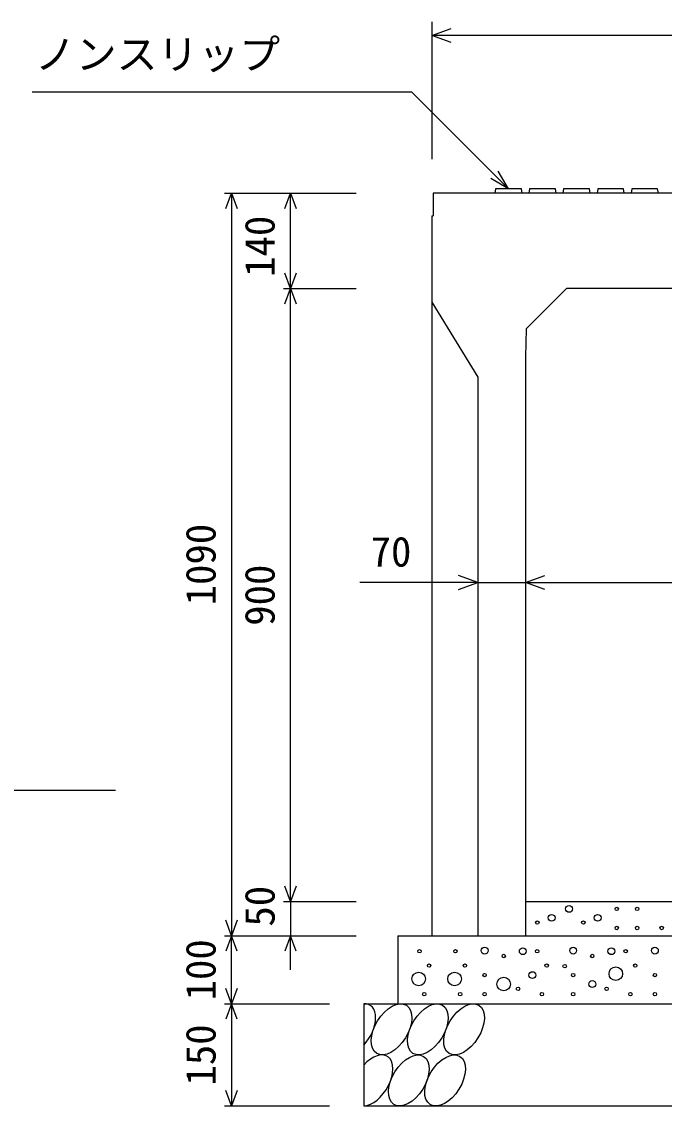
# Model space of a CAD drawing. Units: millimetres, scale not verified. Extents: x -16800 to 16800, y -5940 to 5940.
# Drawn here: x 11642 to 12585, y 2230 to 3826 of the extents above; entities that cross this region are included whole.
import ezdxf
from ezdxf.enums import TextEntityAlignment as Align

# ---------------------------------------------------------------- set-up
doc = ezdxf.new("R2010")
doc.units = ezdxf.units.MM
doc.header["$LTSCALE"] = 20
for name, color, linetype, lineweight in [('0-0_DIM', 7, 'Continuous', 25), ('0-2_HATCH', 6, 'Continuous', 25), ('0-5_OUTLINE', 3, 'Continuous', 25)]:
    doc.layers.add(name, color=color, linetype=linetype, lineweight=lineweight)
doc.styles.add('ＭＳ ゴシック', font='')
doc.styles.get('ＭＳ ゴシック').set_extended_font_data('MS Gothic')

msp = doc.modelspace()

# ---------------------------------------------------------------- linework, layer by layer
at = {"layer": '0-0_DIM'}
for p, q in [((12244.28, 3826.41), (12244.28, 3624.66)), ((13119.28, 3806.41), (12244.28, 3806.41)), ((11657.68, 3723.38), (12214.57, 3723.38)), ((12356.78, 3581.16), (12214.57, 3723.38)), ((12356.78, 3581.16), (12330.8, 3596.16)), ((12356.78, 3581.16), (12341.78, 3607.14)), ((11940.08, 3574.66), (12133.41, 3574.66)), ((11950.08, 3574.66), (11950.08, 2484.66)), ((12036.75, 3434.66), (12036.75, 3574.66)), ((12026.75, 3434.66), (12133.41, 3434.66)), ((12036.75, 2534.66), (12036.75, 3434.66)), ((12311.78, 3003.31), (12138.71, 3003.31)), ((12311.78, 3003.31), (12381.78, 3003.31)), ((12381.78, 3003.31), (12981.78, 3003.31)), ((11132.94, 2698.32), (11779.81, 2698.32)), ((12026.75, 2534.66), (12133.41, 2534.66)), ((12036.75, 2534.66), (12036.75, 2484.66)), ((11940.08, 2484.66), (12133.41, 2484.66)), ((11950.08, 2384.66), (11950.08, 2484.66)), ((12036.75, 2434.66), (12036.75, 2484.66)), ((11940.08, 2384.66), (12094.28, 2384.66)), ((11950.08, 2384.66), (11950.08, 2234.66)), ((11940.08, 2234.66), (12094.28, 2234.66))]:
    msp.add_line(p, q, dxfattribs=at)
for points in [[(12272.51, 3796.14), (12244.32, 3806.41), (12272.51, 3816.67)], [(11941.87, 3552.11), (11950.08, 3574.66), (11958.29, 3552.11)], [(12028.54, 3552.11), (12036.75, 3574.66), (12044.96, 3552.11)], [(12044.96, 3457.22), (12036.75, 3434.66), (12028.54, 3457.22)], [(12028.54, 3412.11), (12036.75, 3434.66), (12044.96, 3412.11)], [(12283.59, 2993.05), (12311.78, 3003.31), (12283.59, 3013.57)], [(12409.97, 2993.05), (12381.78, 3003.31), (12409.97, 3013.57)], [(12044.96, 2557.22), (12036.75, 2534.66), (12028.54, 2557.22)], [(11958.29, 2507.22), (11950.08, 2484.66), (11941.87, 2507.22)], [(11958.29, 2462.11), (11950.08, 2484.66), (11941.87, 2462.11)], [(12044.96, 2462.11), (12036.75, 2484.66), (12028.54, 2462.11)], [(11958.29, 2407.22), (11950.08, 2384.66), (11941.87, 2407.22)], [(11958.29, 2362.11), (11950.08, 2384.66), (11941.87, 2362.11)], [(11958.29, 2257.22), (11950.08, 2234.66), (11941.87, 2257.22)]]:
    msp.add_lwpolyline(points, dxfattribs=at)
at = {"layer": '0-2_HATCH'}
for p, q in [((12376.78, 3574.66), (12375.78, 3581.16)), ((12426.78, 3574.66), (12425.78, 3581.16)), ((12476.78, 3574.66), (12475.78, 3581.16)), ((12526.78, 3574.66), (12525.78, 3581.16)), ((12576.78, 3574.66), (12575.78, 3581.16))]:
    msp.add_line(p, q, dxfattribs=at)
for points in [[(12375.78, 3581.16), (12337.78, 3581.16), (12336.78, 3574.66)], [(12425.78, 3581.16), (12387.78, 3581.16), (12386.78, 3574.66)], [(12475.78, 3581.16), (12437.78, 3581.16), (12436.78, 3574.66)], [(12525.78, 3581.16), (12487.78, 3581.16), (12486.78, 3574.66)], [(12575.78, 3581.16), (12537.78, 3581.16), (12536.78, 3574.66)]]:
    msp.add_lwpolyline(points, dxfattribs=at)
for centre, radius in [((12445.66, 2523.97), 5), ((12515.75, 2523.97), 2.5), ((12545.75, 2523.97), 2.5), ((12420.17, 2510.84), 5), ((12487.71, 2510.84), 5), ((12399.15, 2503.84), 2.5), ((12466.69, 2503.84), 2.5), ((12515.75, 2495.96), 2.5), ((12545.75, 2495.96), 2.5), ((12581.64, 2495.96), 2.5), ((12226.18, 2461.84), 2.5), ((12278.86, 2461.84), 2.5), ((12321.75, 2462.72), 5), ((12377.82, 2461.84), 5), ((12398.86, 2461.84), 2.5), ((12451.75, 2462.72), 5), ((12507.82, 2461.84), 5), ((12528.86, 2461.84), 2.5), ((12571.75, 2462.72), 5), ((12240.2, 2440.83), 2.5), ((12292.87, 2440.83), 2.5), ((12349.79, 2454.84), 2.5), ((12412.87, 2440.83), 2.5), ((12479.79, 2454.84), 2.5), ((12542.87, 2440.83), 2.5), ((12225.02, 2421.13), 10), ((12277.69, 2421.13), 10), ((12321.75, 2426.82), 2.5), ((12391.84, 2426.82), 5), ((12439.33, 2439.92), 2.5), ((12451.75, 2426.82), 2.5), ((12514.36, 2428.83), 10), ((12571.75, 2426.82), 2.5), ((12349.79, 2413.69), 10), ((12479.79, 2413.69), 5), ((12233.19, 2398.81), 2.5), ((12285.86, 2398.81), 2.5), ((12321.75, 2398.81), 2.5), ((12370.82, 2406.69), 2.5), ((12405.86, 2398.81), 2.5), ((12451.75, 2398.81), 2.5), ((12500.82, 2406.69), 2.5), ((12535.86, 2398.81), 2.5), ((12571.75, 2398.81), 2.5)]:
    msp.add_circle(centre, radius, dxfattribs=at)
for centre, start_param, end_param in [((12131.92, 2347.14), 4.385593, 6.6745444), ((12157.24, 2272.15), 3.5111464, 7.548991)]:
    msp.add_ellipse(centre, major_axis=(21.81, 35.31), ratio=0.5792, start_param=start_param, end_param=end_param, dxfattribs=at)
for centre in [(12185.13, 2347.14), (12238.34, 2347.14), (12291.54, 2347.14), (12210.45, 2272.15), (12263.66, 2272.15)]:
    msp.add_ellipse(centre, major_axis=(21.81, 35.31), ratio=0.5792, dxfattribs=at)
at = {"layer": '0-5_OUTLINE'}
for p, q in [((12681.78, 3574.66), (12246.28, 3574.66)), ((12246.28, 3574.66), (12246.28, 3541.66)), ((12244.28, 3541.66), (12246.28, 3541.66)), ((12244.28, 3541.66), (12244.28, 2484.66)), ((12921.78, 3434.66), (12441.78, 3434.66)), ((12244.28, 3414.66), (12311.78, 3304.66)), ((12381.78, 3334.66), (12381.78, 2484.66)), ((12311.78, 3304.66), (12311.78, 2484.66)), ((12381.78, 2534.66), (12981.78, 2534.66)), ((12194.28, 2484.66), (12194.28, 2384.66)), ((12194.28, 2484.66), (13169.28, 2484.66)), ((12244.28, 2484.66), (12381.78, 2484.66)), ((12144.28, 2384.66), (12144.28, 2234.66)), ((12144.28, 2384.66), (13219.28, 2384.66)), ((12144.28, 2234.66), (13219.28, 2234.66))]:
    msp.add_line(p, q, dxfattribs=at)
msp.add_lwpolyline([(12441.78, 3434.66), (12382.81, 3375.69), (12381.78, 3334.66)], dxfattribs=at)

# ---------------------------------------------------------------- texts
at = {"layer": '0-0_DIM', "style": 'ＭＳ ゴシック'}
for s, p in [('ノンスリップ', (11661.53, 3743.55)), ('70', (12154.43, 3013.31))]:
    msp.add_text(s, height=43.99, dxfattribs=at).set_placement(p, align=Align.BOTTOM_LEFT)
for s, p in [('140', (12026.75, 3451.91)), ('1090', (11940.08, 2969.66)), ('900', (12026.75, 2939.66)), ('50', (12026.75, 2497.99)), ('100', (11940.08, 2389.66)), ('150', (11940.08, 2264.66))]:
    msp.add_text(s, height=43.99, rotation=90, dxfattribs=at).set_placement(p, align=Align.BOTTOM_LEFT)

doc.saveas('drawing.dxf')
